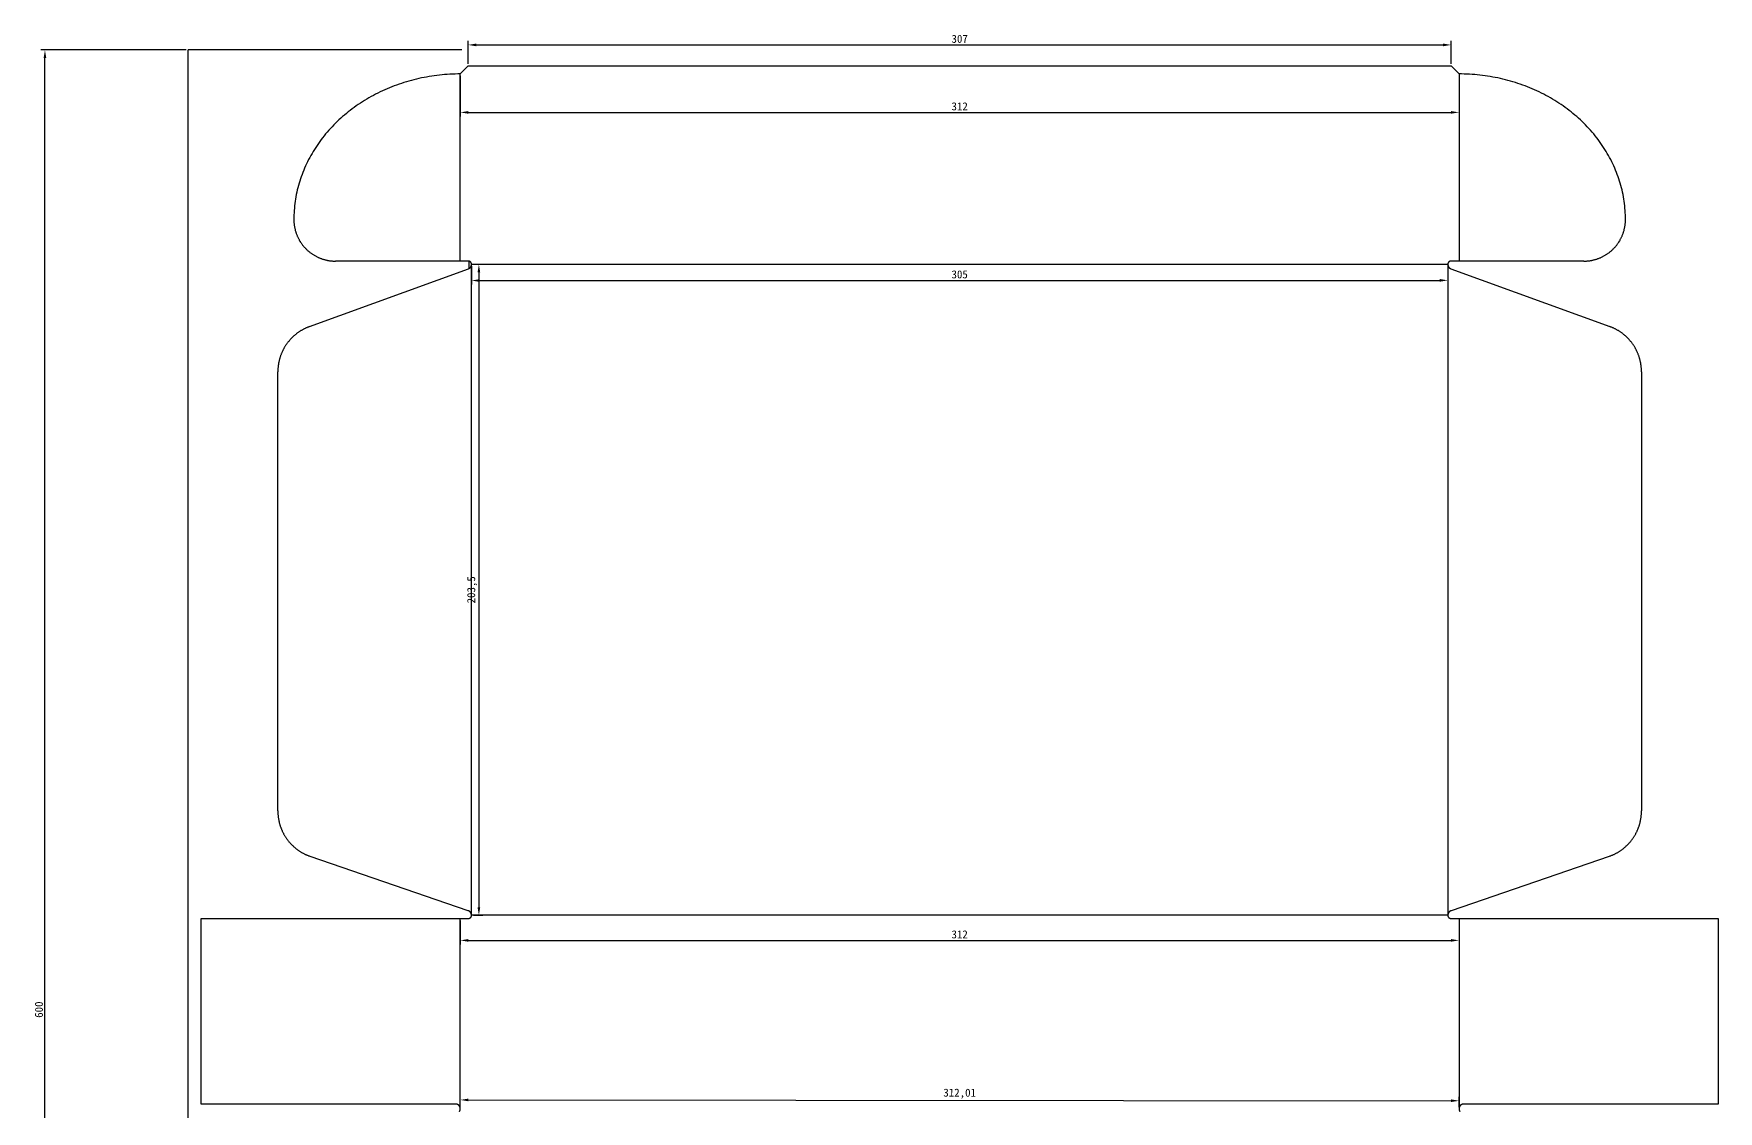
# Model space of a CAD drawing. Header units: millimetres. Extents: x -1 to 611, y -51 to 665.
# Drawn here: x 29 to 555, y 328 to 665 of the extents above; entities that cross this region are included whole.
import ezdxf

# ---------------------------------------------------------------- set-up
doc = ezdxf.new("R2010")
doc.units = ezdxf.units.MM
doc.layers.add('cuts', color=5, linetype='Continuous')
doc.layers.add('folds', color=1, linetype='Continuous')
doc.dimstyles.get("Standard").update_dxf_attribs({"dimtxt": 2.5, "dimasz": 2.5, "dimexe": 1.25, "dimexo": 0.625, "dimtad": 1, "dimcen": 2.5, "dimazin": 3, "dimtfac": 1, "dimtmove": 0, "dimatfit": 3, "dimarcsym": 0})

# ---------------------------------------------------------------- blocks, each defined once
blk = doc.blocks.new('traditional')
at = {"layer": 'cuts'}
for p, q in [((132, 592.5), (134.5, 595)), ((134.5, 595), (441.5, 595)), ((441.5, 595), (444, 592.5)), ((132, 592.5), (132, 592.5)), ((84.87, 513.52), (134.51, 531.59)), ((132, 534), (93, 534)), ((134.5, 534), (132, 534)), ((441.49, 531.59), (491.13, 513.52)), ((444, 534), (441.5, 534)), ((483, 534), (444, 534)), ((75, 362.1), (75, 499.43)), ((501, 499.43), (501, 362.1)), ((134.49, 330.92), (85.12, 347.92)), ((490.88, 347.92), (441.51, 330.92)), ((51, 270.5), (51, 328.5)), ((51, 328.5), (132, 328.5)), ((132, 328.5), (134.5, 328.5)), ((441.5, 328.5), (444, 328.5)), ((444, 328.5), (525, 328.5)), ((525, 328.5), (525, 270.5)), ((129, 270.5), (51, 270.5)), ((130.5, 270.5), (129, 270.5)), ((447, 270.5), (445.5, 270.5)), ((525, 270.5), (447, 270.5))]:
    blk.add_line(p, q, dxfattribs=at)
for points in [[(132, 592.5), (131.18, 592.49), (130.37, 592.48), (129.55, 592.45), (128.73, 592.41), (127.92, 592.36), (127.11, 592.3), (126.29, 592.23), (125.48, 592.14), (124.67, 592.05), (123.87, 591.94), (123.06, 591.82), (122.26, 591.69), (121.46, 591.55), (120.66, 591.4), (119.86, 591.24), (119.07, 591.07), (118.28, 590.89), (117.49, 590.69), (116.71, 590.49), (115.93, 590.27), (115.16, 590.05), (114.39, 589.81), (113.62, 589.56), (112.86, 589.3), (112.1, 589.04), (111.35, 588.76), (110.6, 588.47), (109.86, 588.17), (109.12, 587.86), (108.39, 587.54), (107.67, 587.21), (106.95, 586.87), (106.24, 586.52), (105.53, 586.16), (104.83, 585.8), (104.14, 585.42), (103.45, 585.03), (102.77, 584.63), (102.1, 584.23), (101.44, 583.81), (100.78, 583.39), (100.13, 582.95), (99.49, 582.51), (98.85, 582.06), (98.23, 581.6), (97.61, 581.13), (97, 580.65), (96.4, 580.17), (95.81, 579.67), (95.23, 579.17), (94.66, 578.66), (94.09, 578.15), (93.54, 577.62), (92.99, 577.09), (92.46, 576.55), (91.93, 576), (91.42, 575.45), (90.91, 574.89), (90.42, 574.32), (89.93, 573.74), (89.46, 573.16), (88.99, 572.57), (88.54, 571.98), (88.09, 571.38), (87.66, 570.77), (87.24, 570.16), (86.83, 569.54), (86.43, 568.92), (86.04, 568.29), (85.67, 567.66), (85.3, 567.02), (84.95, 566.37), (84.61, 565.72), (84.28, 565.07), (83.96, 564.41), (83.65, 563.75), (83.36, 563.08), (83.07, 562.41), (82.8, 561.74), (82.55, 561.06), (82.3, 560.38), (82.06, 559.69), (81.84, 559.01), (81.63, 558.32), (81.44, 557.62), (81.25, 556.93), (81.08, 556.23), (80.92, 555.53), (80.77, 554.82), (80.64, 554.12), (80.52, 553.41), (80.41, 552.7), (80.31, 551.99), (80.23, 551.28), (80.16, 550.57), (80.1, 549.86), (80.06, 549.14), (80.03, 548.43), (80.01, 547.71), (80, 547)], [(496, 547), (495.99, 547.71), (495.97, 548.43), (495.94, 549.14), (495.9, 549.86), (495.84, 550.57), (495.77, 551.28), (495.69, 551.99), (495.59, 552.7), (495.48, 553.41), (495.36, 554.12), (495.23, 554.82), (495.08, 555.53), (494.92, 556.23), (494.75, 556.93), (494.56, 557.62), (494.37, 558.32), (494.16, 559.01), (493.94, 559.69), (493.7, 560.38), (493.45, 561.06), (493.2, 561.74), (492.93, 562.41), (492.64, 563.08), (492.35, 563.75), (492.04, 564.41), (491.72, 565.07), (491.39, 565.72), (491.05, 566.37), (490.7, 567.02), (490.33, 567.66), (489.96, 568.29), (489.57, 568.92), (489.17, 569.54), (488.76, 570.16), (488.34, 570.77), (487.91, 571.38), (487.46, 571.98), (487.01, 572.57), (486.54, 573.16), (486.07, 573.74), (485.58, 574.32), (485.09, 574.89), (484.58, 575.45), (484.07, 576), (483.54, 576.55), (483.01, 577.09), (482.46, 577.62), (481.91, 578.15), (481.34, 578.66), (480.77, 579.17), (480.19, 579.67), (479.6, 580.17), (479, 580.65), (478.39, 581.13), (477.77, 581.6), (477.15, 582.06), (476.51, 582.51), (475.87, 582.95), (475.22, 583.39), (474.56, 583.81), (473.9, 584.23), (473.23, 584.63), (472.55, 585.03), (471.86, 585.42), (471.17, 585.8), (470.47, 586.16), (469.76, 586.52), (469.05, 586.87), (468.33, 587.21), (467.61, 587.54), (466.88, 587.86), (466.14, 588.17), (465.4, 588.47), (464.65, 588.76), (463.9, 589.04), (463.14, 589.3), (462.38, 589.56), (461.61, 589.81), (460.84, 590.05), (460.07, 590.27), (459.29, 590.49), (458.51, 590.69), (457.72, 590.89), (456.93, 591.07), (456.14, 591.24), (455.34, 591.4), (454.54, 591.55), (453.74, 591.69), (452.94, 591.82), (452.13, 591.94), (451.33, 592.05), (450.52, 592.14), (449.71, 592.23), (448.89, 592.3), (448.08, 592.36), (447.27, 592.41), (446.45, 592.45), (445.63, 592.48), (444.82, 592.49), (444, 592.5)], [(80, 547), (80, 546.8), (80.01, 546.59), (80.01, 546.39), (80.03, 546.18), (80.04, 545.98), (80.06, 545.78), (80.08, 545.57), (80.1, 545.37), (80.13, 545.17), (80.16, 544.97), (80.19, 544.76), (80.23, 544.56), (80.27, 544.36), (80.31, 544.16), (80.36, 543.97), (80.41, 543.77), (80.46, 543.57), (80.52, 543.37), (80.57, 543.18), (80.64, 542.98), (80.7, 542.79), (80.77, 542.6), (80.84, 542.4), (80.91, 542.21), (80.99, 542.03), (81.07, 541.84), (81.15, 541.65), (81.24, 541.46), (81.33, 541.28), (81.42, 541.1), (81.51, 540.92), (81.61, 540.74), (81.71, 540.56), (81.81, 540.38), (81.92, 540.21), (82.02, 540.03), (82.13, 539.86), (82.25, 539.69), (82.36, 539.52), (82.48, 539.36), (82.6, 539.19), (82.73, 539.03), (82.85, 538.87), (82.98, 538.71), (83.11, 538.56), (83.25, 538.4), (83.38, 538.25), (83.52, 538.1), (83.66, 537.95), (83.81, 537.81), (83.95, 537.66), (84.1, 537.52), (84.25, 537.38), (84.4, 537.25), (84.56, 537.11), (84.71, 536.98), (84.87, 536.85), (85.03, 536.73), (85.19, 536.6), (85.36, 536.48), (85.52, 536.36), (85.69, 536.25), (85.86, 536.13), (86.03, 536.02), (86.21, 535.92), (86.38, 535.81), (86.56, 535.71), (86.74, 535.61), (86.92, 535.51), (87.1, 535.42), (87.28, 535.33), (87.46, 535.24), (87.65, 535.15), (87.84, 535.07), (88.03, 534.99), (88.21, 534.91), (88.4, 534.84), (88.6, 534.77), (88.79, 534.7), (88.98, 534.64), (89.18, 534.57), (89.37, 534.52), (89.57, 534.46), (89.77, 534.41), (89.97, 534.36), (90.16, 534.31), (90.36, 534.27), (90.56, 534.23), (90.76, 534.19), (90.97, 534.16), (91.17, 534.13), (91.37, 534.1), (91.57, 534.08), (91.78, 534.06), (91.98, 534.04), (92.18, 534.03), (92.39, 534.01), (92.59, 534.01), (92.8, 534), (93, 534)], [(483, 534), (483.2, 534), (483.41, 534.01), (483.61, 534.01), (483.82, 534.03), (484.02, 534.04), (484.22, 534.06), (484.43, 534.08), (484.63, 534.1), (484.83, 534.13), (485.03, 534.16), (485.24, 534.19), (485.44, 534.23), (485.64, 534.27), (485.84, 534.31), (486.03, 534.36), (486.23, 534.41), (486.43, 534.46), (486.63, 534.52), (486.82, 534.57), (487.02, 534.64), (487.21, 534.7), (487.4, 534.77), (487.6, 534.84), (487.79, 534.91), (487.97, 534.99), (488.16, 535.07), (488.35, 535.15), (488.54, 535.24), (488.72, 535.33), (488.9, 535.42), (489.08, 535.51), (489.26, 535.61), (489.44, 535.71), (489.62, 535.81), (489.79, 535.92), (489.97, 536.02), (490.14, 536.13), (490.31, 536.25), (490.48, 536.36), (490.64, 536.48), (490.81, 536.6), (490.97, 536.73), (491.13, 536.85), (491.29, 536.98), (491.44, 537.11), (491.6, 537.25), (491.75, 537.38), (491.9, 537.52), (492.05, 537.66), (492.19, 537.81), (492.34, 537.95), (492.48, 538.1), (492.62, 538.25), (492.75, 538.4), (492.89, 538.56), (493.02, 538.71), (493.15, 538.87), (493.27, 539.03), (493.4, 539.19), (493.52, 539.36), (493.64, 539.52), (493.75, 539.69), (493.87, 539.86), (493.98, 540.03), (494.08, 540.21), (494.19, 540.38), (494.29, 540.56), (494.39, 540.74), (494.49, 540.92), (494.58, 541.1), (494.67, 541.28), (494.76, 541.46), (494.85, 541.65), (494.93, 541.84), (495.01, 542.03), (495.09, 542.21), (495.16, 542.4), (495.23, 542.6), (495.3, 542.79), (495.36, 542.98), (495.43, 543.18), (495.48, 543.37), (495.54, 543.57), (495.59, 543.77), (495.64, 543.97), (495.69, 544.16), (495.73, 544.36), (495.77, 544.56), (495.81, 544.76), (495.84, 544.97), (495.87, 545.17), (495.9, 545.37), (495.92, 545.57), (495.94, 545.78), (495.96, 545.98), (495.97, 546.18), (495.99, 546.39), (495.99, 546.59), (496, 546.8), (496, 547)], [(135.5, 533), (135.5, 533.02), (135.5, 533.03), (135.5, 533.05), (135.5, 533.06), (135.5, 533.08), (135.5, 533.09), (135.49, 533.11), (135.49, 533.13), (135.49, 533.14), (135.49, 533.16), (135.49, 533.17), (135.48, 533.19), (135.48, 533.2), (135.48, 533.22), (135.47, 533.23), (135.47, 533.25), (135.46, 533.26), (135.46, 533.28), (135.46, 533.29), (135.45, 533.31), (135.45, 533.32), (135.44, 533.34), (135.44, 533.35), (135.43, 533.37), (135.42, 533.38), (135.42, 533.4), (135.41, 533.41), (135.4, 533.43), (135.4, 533.44), (135.39, 533.45), (135.38, 533.47), (135.38, 533.48), (135.37, 533.5), (135.36, 533.51), (135.35, 533.52), (135.34, 533.54), (135.34, 533.55), (135.33, 533.56), (135.32, 533.58), (135.31, 533.59), (135.3, 533.6), (135.29, 533.61), (135.28, 533.63), (135.27, 533.64), (135.26, 533.65), (135.25, 533.66), (135.24, 533.67), (135.23, 533.68), (135.22, 533.7), (135.21, 533.71), (135.2, 533.72), (135.18, 533.73), (135.17, 533.74), (135.16, 533.75), (135.15, 533.76), (135.14, 533.77), (135.13, 533.78), (135.11, 533.79), (135.1, 533.8), (135.09, 533.81), (135.08, 533.82), (135.06, 533.83), (135.05, 533.84), (135.04, 533.84), (135.02, 533.85), (135.01, 533.86), (135, 533.87), (134.98, 533.88), (134.97, 533.88), (134.95, 533.89), (134.94, 533.9), (134.93, 533.9), (134.91, 533.91), (134.9, 533.92), (134.88, 533.92), (134.87, 533.93), (134.85, 533.94), (134.84, 533.94), (134.82, 533.95), (134.81, 533.95), (134.79, 533.96), (134.78, 533.96), (134.76, 533.96), (134.75, 533.97), (134.73, 533.97), (134.72, 533.98), (134.7, 533.98), (134.69, 533.98), (134.67, 533.99), (134.66, 533.99), (134.64, 533.99), (134.63, 533.99), (134.61, 533.99), (134.59, 534), (134.58, 534), (134.56, 534), (134.55, 534), (134.53, 534), (134.52, 534), (134.5, 534)], [(134.51, 531.59), (134.53, 531.6), (134.55, 531.6), (134.56, 531.61), (134.58, 531.62), (134.6, 531.62), (134.61, 531.63), (134.63, 531.64), (134.65, 531.65), (134.66, 531.66), (134.68, 531.66), (134.7, 531.67), (134.71, 531.68), (134.73, 531.69), (134.75, 531.7), (134.76, 531.71), (134.78, 531.72), (134.79, 531.73), (134.81, 531.74), (134.82, 531.75), (134.84, 531.76), (134.85, 531.77), (134.87, 531.78), (134.88, 531.79), (134.9, 531.8), (134.91, 531.81), (134.93, 531.82), (134.94, 531.83), (134.96, 531.84), (134.97, 531.86), (134.98, 531.87), (135, 531.88), (135.01, 531.89), (135.02, 531.9), (135.04, 531.92), (135.05, 531.93), (135.06, 531.94), (135.08, 531.96), (135.09, 531.97), (135.1, 531.98), (135.11, 532), (135.13, 532.01), (135.14, 532.02), (135.15, 532.04), (135.16, 532.05), (135.17, 532.07), (135.19, 532.08), (135.2, 532.1), (135.21, 532.11), (135.22, 532.12), (135.23, 532.14), (135.24, 532.15), (135.25, 532.17), (135.26, 532.19), (135.27, 532.2), (135.28, 532.22), (135.29, 532.23), (135.3, 532.25), (135.31, 532.26), (135.32, 532.28), (135.32, 532.3), (135.33, 532.31), (135.34, 532.33), (135.35, 532.34), (135.36, 532.36), (135.36, 532.38), (135.37, 532.39), (135.38, 532.41), (135.39, 532.43), (135.39, 532.45), (135.4, 532.46), (135.41, 532.48), (135.41, 532.5), (135.42, 532.51), (135.42, 532.53), (135.43, 532.55), (135.44, 532.57), (135.44, 532.58), (135.45, 532.6), (135.45, 532.62), (135.46, 532.64), (135.46, 532.65), (135.46, 532.67), (135.47, 532.69), (135.47, 532.71), (135.47, 532.73), (135.48, 532.74), (135.48, 532.76), (135.48, 532.78), (135.49, 532.8), (135.49, 532.82), (135.49, 532.84), (135.49, 532.85), (135.49, 532.87), (135.5, 532.89), (135.5, 532.91), (135.5, 532.93), (135.5, 532.95), (135.5, 532.96), (135.5, 532.98), (135.5, 533)], [(441.5, 534), (441.48, 534), (441.47, 534), (441.45, 534), (441.44, 534), (441.42, 534), (441.41, 534), (441.39, 533.99), (441.37, 533.99), (441.36, 533.99), (441.34, 533.99), (441.33, 533.99), (441.31, 533.98), (441.3, 533.98), (441.28, 533.98), (441.27, 533.97), (441.25, 533.97), (441.24, 533.96), (441.22, 533.96), (441.21, 533.96), (441.19, 533.95), (441.18, 533.95), (441.16, 533.94), (441.15, 533.94), (441.13, 533.93), (441.12, 533.92), (441.1, 533.92), (441.09, 533.91), (441.07, 533.9), (441.06, 533.9), (441.05, 533.89), (441.03, 533.88), (441.02, 533.88), (441, 533.87), (440.99, 533.86), (440.98, 533.85), (440.96, 533.84), (440.95, 533.84), (440.94, 533.83), (440.92, 533.82), (440.91, 533.81), (440.9, 533.8), (440.89, 533.79), (440.87, 533.78), (440.86, 533.77), (440.85, 533.76), (440.84, 533.75), (440.83, 533.74), (440.82, 533.73), (440.8, 533.72), (440.79, 533.71), (440.78, 533.7), (440.77, 533.68), (440.76, 533.67), (440.75, 533.66), (440.74, 533.65), (440.73, 533.64), (440.72, 533.63), (440.71, 533.61), (440.7, 533.6), (440.69, 533.59), (440.68, 533.58), (440.67, 533.56), (440.66, 533.55), (440.66, 533.54), (440.65, 533.52), (440.64, 533.51), (440.63, 533.5), (440.62, 533.48), (440.62, 533.47), (440.61, 533.45), (440.6, 533.44), (440.6, 533.43), (440.59, 533.41), (440.58, 533.4), (440.58, 533.38), (440.57, 533.37), (440.56, 533.35), (440.56, 533.34), (440.55, 533.32), (440.55, 533.31), (440.54, 533.29), (440.54, 533.28), (440.54, 533.26), (440.53, 533.25), (440.53, 533.23), (440.52, 533.22), (440.52, 533.2), (440.52, 533.19), (440.51, 533.17), (440.51, 533.16), (440.51, 533.14), (440.51, 533.13), (440.51, 533.11), (440.5, 533.09), (440.5, 533.08), (440.5, 533.06), (440.5, 533.05), (440.5, 533.03), (440.5, 533.02), (440.5, 533)], [(440.5, 533), (440.5, 532.98), (440.5, 532.96), (440.5, 532.95), (440.5, 532.93), (440.5, 532.91), (440.5, 532.89), (440.51, 532.87), (440.51, 532.85), (440.51, 532.84), (440.51, 532.82), (440.51, 532.8), (440.52, 532.78), (440.52, 532.76), (440.52, 532.74), (440.53, 532.73), (440.53, 532.71), (440.53, 532.69), (440.54, 532.67), (440.54, 532.65), (440.54, 532.64), (440.55, 532.62), (440.55, 532.6), (440.56, 532.58), (440.56, 532.57), (440.57, 532.55), (440.58, 532.53), (440.58, 532.51), (440.59, 532.5), (440.59, 532.48), (440.6, 532.46), (440.61, 532.45), (440.61, 532.43), (440.62, 532.41), (440.63, 532.39), (440.64, 532.38), (440.64, 532.36), (440.65, 532.34), (440.66, 532.33), (440.67, 532.31), (440.68, 532.3), (440.68, 532.28), (440.69, 532.26), (440.7, 532.25), (440.71, 532.23), (440.72, 532.22), (440.73, 532.2), (440.74, 532.19), (440.75, 532.17), (440.76, 532.15), (440.77, 532.14), (440.78, 532.12), (440.79, 532.11), (440.8, 532.1), (440.81, 532.08), (440.83, 532.07), (440.84, 532.05), (440.85, 532.04), (440.86, 532.02), (440.87, 532.01), (440.89, 532), (440.9, 531.98), (440.91, 531.97), (440.92, 531.96), (440.94, 531.94), (440.95, 531.93), (440.96, 531.92), (440.98, 531.9), (440.99, 531.89), (441, 531.88), (441.02, 531.87), (441.03, 531.86), (441.04, 531.84), (441.06, 531.83), (441.07, 531.82), (441.09, 531.81), (441.1, 531.8), (441.12, 531.79), (441.13, 531.78), (441.15, 531.77), (441.16, 531.76), (441.18, 531.75), (441.19, 531.74), (441.21, 531.73), (441.22, 531.72), (441.24, 531.71), (441.25, 531.7), (441.27, 531.69), (441.29, 531.68), (441.3, 531.67), (441.32, 531.66), (441.34, 531.66), (441.35, 531.65), (441.37, 531.64), (441.39, 531.63), (441.4, 531.62), (441.42, 531.62), (441.44, 531.61), (441.45, 531.6), (441.47, 531.6), (441.49, 531.59)], [(84.87, 513.52), (84.7, 513.46), (84.53, 513.39), (84.36, 513.32), (84.19, 513.25), (84.02, 513.18), (83.85, 513.11), (83.68, 513.03), (83.52, 512.95), (83.35, 512.87), (83.19, 512.79), (83.03, 512.71), (82.87, 512.62), (82.7, 512.53), (82.55, 512.44), (82.39, 512.35), (82.23, 512.26), (82.07, 512.16), (81.92, 512.06), (81.76, 511.96), (81.61, 511.86), (81.46, 511.76), (81.31, 511.65), (81.16, 511.55), (81.01, 511.44), (80.87, 511.33), (80.72, 511.21), (80.58, 511.1), (80.44, 510.98), (80.3, 510.87), (80.16, 510.75), (80.02, 510.63), (79.89, 510.5), (79.75, 510.38), (79.62, 510.25), (79.49, 510.13), (79.36, 510), (79.23, 509.87), (79.1, 509.73), (78.98, 509.6), (78.85, 509.46), (78.73, 509.33), (78.61, 509.19), (78.49, 509.05), (78.38, 508.91), (78.26, 508.76), (78.15, 508.62), (78.04, 508.47), (77.93, 508.33), (77.82, 508.18), (77.71, 508.03), (77.61, 507.88), (77.51, 507.73), (77.41, 507.57), (77.31, 507.42), (77.21, 507.26), (77.12, 507.11), (77.02, 506.95), (76.93, 506.79), (76.84, 506.63), (76.76, 506.47), (76.67, 506.31), (76.59, 506.14), (76.51, 505.98), (76.43, 505.81), (76.35, 505.65), (76.28, 505.48), (76.2, 505.31), (76.13, 505.14), (76.06, 504.97), (76, 504.8), (75.93, 504.63), (75.87, 504.46), (75.81, 504.29), (75.75, 504.11), (75.69, 503.94), (75.64, 503.76), (75.59, 503.59), (75.54, 503.41), (75.49, 503.23), (75.45, 503.06), (75.4, 502.88), (75.36, 502.7), (75.32, 502.52), (75.29, 502.34), (75.25, 502.16), (75.22, 501.98), (75.19, 501.8), (75.16, 501.62), (75.14, 501.44), (75.11, 501.25), (75.09, 501.07), (75.07, 500.89), (75.05, 500.71), (75.04, 500.52), (75.03, 500.34), (75.02, 500.16), (75.01, 499.98), (75, 499.79), (75, 499.61), (75, 499.43)], [(501, 499.43), (501, 499.61), (501, 499.79), (500.99, 499.98), (500.98, 500.16), (500.97, 500.34), (500.96, 500.52), (500.95, 500.71), (500.93, 500.89), (500.91, 501.07), (500.89, 501.25), (500.86, 501.44), (500.84, 501.62), (500.81, 501.8), (500.78, 501.98), (500.75, 502.16), (500.71, 502.34), (500.68, 502.52), (500.64, 502.7), (500.6, 502.88), (500.55, 503.06), (500.51, 503.23), (500.46, 503.41), (500.41, 503.59), (500.36, 503.76), (500.31, 503.94), (500.25, 504.11), (500.19, 504.29), (500.13, 504.46), (500.07, 504.63), (500, 504.8), (499.94, 504.97), (499.87, 505.14), (499.8, 505.31), (499.72, 505.48), (499.65, 505.65), (499.57, 505.81), (499.49, 505.98), (499.41, 506.14), (499.33, 506.31), (499.24, 506.47), (499.16, 506.63), (499.07, 506.79), (498.98, 506.95), (498.88, 507.11), (498.79, 507.26), (498.69, 507.42), (498.59, 507.57), (498.49, 507.73), (498.39, 507.88), (498.29, 508.03), (498.18, 508.18), (498.07, 508.33), (497.96, 508.47), (497.85, 508.62), (497.74, 508.76), (497.62, 508.91), (497.51, 509.05), (497.39, 509.19), (497.27, 509.33), (497.15, 509.46), (497.02, 509.6), (496.9, 509.73), (496.77, 509.87), (496.64, 510), (496.51, 510.13), (496.38, 510.25), (496.25, 510.38), (496.11, 510.5), (495.98, 510.63), (495.84, 510.75), (495.7, 510.87), (495.56, 510.98), (495.42, 511.1), (495.28, 511.21), (495.13, 511.33), (494.99, 511.44), (494.84, 511.55), (494.69, 511.65), (494.54, 511.76), (494.39, 511.86), (494.24, 511.96), (494.08, 512.06), (493.93, 512.16), (493.77, 512.26), (493.61, 512.35), (493.45, 512.44), (493.3, 512.53), (493.13, 512.62), (492.97, 512.71), (492.81, 512.79), (492.65, 512.87), (492.48, 512.95), (492.32, 513.03), (492.15, 513.11), (491.98, 513.18), (491.81, 513.25), (491.64, 513.32), (491.47, 513.39), (491.3, 513.46), (491.13, 513.52)], [(75, 362.1), (75, 361.92), (75, 361.73), (75.01, 361.54), (75.02, 361.36), (75.03, 361.17), (75.04, 360.99), (75.06, 360.8), (75.07, 360.62), (75.09, 360.43), (75.12, 360.25), (75.14, 360.06), (75.17, 359.88), (75.19, 359.7), (75.23, 359.51), (75.26, 359.33), (75.29, 359.15), (75.33, 358.96), (75.37, 358.78), (75.41, 358.6), (75.46, 358.42), (75.51, 358.24), (75.55, 358.06), (75.61, 357.88), (75.66, 357.71), (75.71, 357.53), (75.77, 357.35), (75.83, 357.18), (75.89, 357), (75.96, 356.83), (76.02, 356.65), (76.09, 356.48), (76.16, 356.31), (76.24, 356.14), (76.31, 355.97), (76.39, 355.8), (76.47, 355.63), (76.55, 355.46), (76.63, 355.3), (76.72, 355.13), (76.81, 354.97), (76.89, 354.8), (76.99, 354.64), (77.08, 354.48), (77.17, 354.32), (77.27, 354.16), (77.37, 354.01), (77.47, 353.85), (77.58, 353.7), (77.68, 353.54), (77.79, 353.39), (77.9, 353.24), (78.01, 353.09), (78.12, 352.94), (78.23, 352.8), (78.35, 352.65), (78.47, 352.51), (78.59, 352.37), (78.71, 352.22), (78.83, 352.09), (78.96, 351.95), (79.09, 351.81), (79.21, 351.68), (79.34, 351.54), (79.48, 351.41), (79.61, 351.28), (79.74, 351.16), (79.88, 351.03), (80.02, 350.91), (80.16, 350.78), (80.3, 350.66), (80.44, 350.54), (80.58, 350.42), (80.73, 350.31), (80.88, 350.19), (81.03, 350.08), (81.17, 349.97), (81.33, 349.86), (81.48, 349.76), (81.63, 349.65), (81.79, 349.55), (81.94, 349.45), (82.1, 349.35), (82.26, 349.25), (82.42, 349.16), (82.58, 349.07), (82.74, 348.97), (82.9, 348.89), (83.07, 348.8), (83.23, 348.71), (83.4, 348.63), (83.57, 348.55), (83.74, 348.47), (83.91, 348.39), (84.08, 348.32), (84.25, 348.25), (84.42, 348.18), (84.59, 348.11), (84.77, 348.04), (84.94, 347.98), (85.12, 347.92)], [(490.88, 347.92), (491.06, 347.98), (491.23, 348.04), (491.41, 348.11), (491.58, 348.18), (491.75, 348.25), (491.92, 348.32), (492.09, 348.39), (492.26, 348.47), (492.43, 348.55), (492.6, 348.63), (492.77, 348.71), (492.93, 348.8), (493.1, 348.89), (493.26, 348.97), (493.42, 349.07), (493.58, 349.16), (493.74, 349.25), (493.9, 349.35), (494.06, 349.45), (494.21, 349.55), (494.37, 349.65), (494.52, 349.76), (494.67, 349.86), (494.83, 349.97), (494.97, 350.08), (495.12, 350.19), (495.27, 350.31), (495.42, 350.42), (495.56, 350.54), (495.7, 350.66), (495.84, 350.78), (495.98, 350.91), (496.12, 351.03), (496.26, 351.16), (496.39, 351.28), (496.52, 351.41), (496.66, 351.54), (496.79, 351.68), (496.91, 351.81), (497.04, 351.95), (497.17, 352.09), (497.29, 352.22), (497.41, 352.37), (497.53, 352.51), (497.65, 352.65), (497.77, 352.8), (497.88, 352.94), (497.99, 353.09), (498.1, 353.24), (498.21, 353.39), (498.32, 353.54), (498.42, 353.7), (498.53, 353.85), (498.63, 354.01), (498.73, 354.16), (498.83, 354.32), (498.92, 354.48), (499.01, 354.64), (499.11, 354.8), (499.19, 354.97), (499.28, 355.13), (499.37, 355.3), (499.45, 355.46), (499.53, 355.63), (499.61, 355.8), (499.69, 355.97), (499.76, 356.14), (499.84, 356.31), (499.91, 356.48), (499.98, 356.65), (500.04, 356.83), (500.11, 357), (500.17, 357.18), (500.23, 357.35), (500.29, 357.53), (500.34, 357.71), (500.39, 357.88), (500.45, 358.06), (500.49, 358.24), (500.54, 358.42), (500.59, 358.6), (500.63, 358.78), (500.67, 358.96), (500.71, 359.15), (500.74, 359.33), (500.77, 359.51), (500.81, 359.7), (500.83, 359.88), (500.86, 360.06), (500.88, 360.25), (500.91, 360.43), (500.93, 360.62), (500.94, 360.8), (500.96, 360.99), (500.97, 361.17), (500.98, 361.36), (500.99, 361.54), (501, 361.73), (501, 361.92), (501, 362.1)], [(135.5, 329.5), (135.5, 329.52), (135.5, 329.54), (135.5, 329.56), (135.5, 329.57), (135.5, 329.59), (135.5, 329.61), (135.49, 329.63), (135.49, 329.65), (135.49, 329.67), (135.49, 329.69), (135.49, 329.7), (135.48, 329.72), (135.48, 329.74), (135.48, 329.76), (135.47, 329.78), (135.47, 329.8), (135.47, 329.81), (135.46, 329.83), (135.46, 329.85), (135.45, 329.87), (135.45, 329.89), (135.44, 329.9), (135.44, 329.92), (135.43, 329.94), (135.43, 329.96), (135.42, 329.97), (135.42, 329.99), (135.41, 330.01), (135.4, 330.03), (135.4, 330.04), (135.39, 330.06), (135.38, 330.08), (135.38, 330.1), (135.37, 330.11), (135.36, 330.13), (135.35, 330.15), (135.35, 330.16), (135.34, 330.18), (135.33, 330.2), (135.32, 330.21), (135.31, 330.23), (135.3, 330.25), (135.29, 330.26), (135.28, 330.28), (135.27, 330.29), (135.26, 330.31), (135.25, 330.33), (135.24, 330.34), (135.23, 330.36), (135.22, 330.37), (135.21, 330.39), (135.2, 330.4), (135.19, 330.42), (135.18, 330.43), (135.16, 330.44), (135.15, 330.46), (135.14, 330.47), (135.13, 330.49), (135.12, 330.5), (135.1, 330.52), (135.09, 330.53), (135.08, 330.54), (135.07, 330.56), (135.05, 330.57), (135.04, 330.58), (135.03, 330.59), (135.01, 330.61), (135, 330.62), (134.98, 330.63), (134.97, 330.64), (134.96, 330.66), (134.94, 330.67), (134.93, 330.68), (134.91, 330.69), (134.9, 330.7), (134.88, 330.71), (134.87, 330.72), (134.85, 330.73), (134.84, 330.74), (134.82, 330.76), (134.81, 330.77), (134.79, 330.78), (134.77, 330.78), (134.76, 330.79), (134.74, 330.8), (134.73, 330.81), (134.71, 330.82), (134.69, 330.83), (134.68, 330.84), (134.66, 330.85), (134.64, 330.86), (134.63, 330.86), (134.61, 330.87), (134.59, 330.88), (134.58, 330.89), (134.56, 330.89), (134.54, 330.9), (134.52, 330.91), (134.51, 330.91), (134.49, 330.92)], [(134.5, 328.5), (134.52, 328.5), (134.53, 328.5), (134.55, 328.5), (134.56, 328.5), (134.58, 328.5), (134.59, 328.5), (134.61, 328.51), (134.63, 328.51), (134.64, 328.51), (134.66, 328.51), (134.67, 328.51), (134.69, 328.52), (134.7, 328.52), (134.72, 328.52), (134.73, 328.53), (134.75, 328.53), (134.76, 328.54), (134.78, 328.54), (134.79, 328.54), (134.81, 328.55), (134.82, 328.55), (134.84, 328.56), (134.85, 328.56), (134.87, 328.57), (134.88, 328.58), (134.9, 328.58), (134.91, 328.59), (134.93, 328.6), (134.94, 328.6), (134.95, 328.61), (134.97, 328.62), (134.98, 328.62), (135, 328.63), (135.01, 328.64), (135.02, 328.65), (135.04, 328.66), (135.05, 328.66), (135.06, 328.67), (135.08, 328.68), (135.09, 328.69), (135.1, 328.7), (135.11, 328.71), (135.13, 328.72), (135.14, 328.73), (135.15, 328.74), (135.16, 328.75), (135.17, 328.76), (135.18, 328.77), (135.2, 328.78), (135.21, 328.79), (135.22, 328.8), (135.23, 328.82), (135.24, 328.83), (135.25, 328.84), (135.26, 328.85), (135.27, 328.86), (135.28, 328.87), (135.29, 328.89), (135.3, 328.9), (135.31, 328.91), (135.32, 328.92), (135.33, 328.94), (135.34, 328.95), (135.34, 328.96), (135.35, 328.98), (135.36, 328.99), (135.37, 329), (135.38, 329.02), (135.38, 329.03), (135.39, 329.05), (135.4, 329.06), (135.4, 329.07), (135.41, 329.09), (135.42, 329.1), (135.42, 329.12), (135.43, 329.13), (135.44, 329.15), (135.44, 329.16), (135.45, 329.18), (135.45, 329.19), (135.46, 329.21), (135.46, 329.22), (135.46, 329.24), (135.47, 329.25), (135.47, 329.27), (135.48, 329.28), (135.48, 329.3), (135.48, 329.31), (135.49, 329.33), (135.49, 329.34), (135.49, 329.36), (135.49, 329.37), (135.49, 329.39), (135.5, 329.41), (135.5, 329.42), (135.5, 329.44), (135.5, 329.45), (135.5, 329.47), (135.5, 329.48), (135.5, 329.5)], [(441.51, 330.92), (441.49, 330.91), (441.48, 330.91), (441.46, 330.9), (441.44, 330.89), (441.42, 330.89), (441.41, 330.88), (441.39, 330.87), (441.37, 330.86), (441.36, 330.86), (441.34, 330.85), (441.32, 330.84), (441.31, 330.83), (441.29, 330.82), (441.27, 330.81), (441.26, 330.8), (441.24, 330.79), (441.23, 330.78), (441.21, 330.78), (441.19, 330.77), (441.18, 330.76), (441.16, 330.74), (441.15, 330.73), (441.13, 330.72), (441.12, 330.71), (441.1, 330.7), (441.09, 330.69), (441.07, 330.68), (441.06, 330.67), (441.04, 330.66), (441.03, 330.64), (441.02, 330.63), (441, 330.62), (440.99, 330.61), (440.97, 330.59), (440.96, 330.58), (440.95, 330.57), (440.93, 330.56), (440.92, 330.54), (440.91, 330.53), (440.9, 330.52), (440.88, 330.5), (440.87, 330.49), (440.86, 330.47), (440.85, 330.46), (440.84, 330.44), (440.82, 330.43), (440.81, 330.42), (440.8, 330.4), (440.79, 330.39), (440.78, 330.37), (440.77, 330.36), (440.76, 330.34), (440.75, 330.33), (440.74, 330.31), (440.73, 330.29), (440.72, 330.28), (440.71, 330.26), (440.7, 330.25), (440.69, 330.23), (440.68, 330.21), (440.67, 330.2), (440.66, 330.18), (440.65, 330.16), (440.65, 330.15), (440.64, 330.13), (440.63, 330.11), (440.62, 330.1), (440.62, 330.08), (440.61, 330.06), (440.6, 330.04), (440.6, 330.03), (440.59, 330.01), (440.58, 329.99), (440.58, 329.97), (440.57, 329.96), (440.57, 329.94), (440.56, 329.92), (440.56, 329.9), (440.55, 329.89), (440.55, 329.87), (440.54, 329.85), (440.54, 329.83), (440.53, 329.81), (440.53, 329.8), (440.53, 329.78), (440.52, 329.76), (440.52, 329.74), (440.52, 329.72), (440.51, 329.7), (440.51, 329.69), (440.51, 329.67), (440.51, 329.65), (440.51, 329.63), (440.5, 329.61), (440.5, 329.59), (440.5, 329.57), (440.5, 329.56), (440.5, 329.54), (440.5, 329.52), (440.5, 329.5)], [(440.5, 329.5), (440.5, 329.48), (440.5, 329.47), (440.5, 329.45), (440.5, 329.44), (440.5, 329.42), (440.5, 329.41), (440.51, 329.39), (440.51, 329.37), (440.51, 329.36), (440.51, 329.34), (440.51, 329.33), (440.52, 329.31), (440.52, 329.3), (440.52, 329.28), (440.53, 329.27), (440.53, 329.25), (440.54, 329.24), (440.54, 329.22), (440.54, 329.21), (440.55, 329.19), (440.55, 329.18), (440.56, 329.16), (440.56, 329.15), (440.57, 329.13), (440.58, 329.12), (440.58, 329.1), (440.59, 329.09), (440.6, 329.07), (440.6, 329.06), (440.61, 329.05), (440.62, 329.03), (440.62, 329.02), (440.63, 329), (440.64, 328.99), (440.65, 328.98), (440.66, 328.96), (440.66, 328.95), (440.67, 328.94), (440.68, 328.92), (440.69, 328.91), (440.7, 328.9), (440.71, 328.89), (440.72, 328.87), (440.73, 328.86), (440.74, 328.85), (440.75, 328.84), (440.76, 328.83), (440.77, 328.82), (440.78, 328.8), (440.79, 328.79), (440.8, 328.78), (440.82, 328.77), (440.83, 328.76), (440.84, 328.75), (440.85, 328.74), (440.86, 328.73), (440.87, 328.72), (440.89, 328.71), (440.9, 328.7), (440.91, 328.69), (440.92, 328.68), (440.94, 328.67), (440.95, 328.66), (440.96, 328.66), (440.98, 328.65), (440.99, 328.64), (441, 328.63), (441.02, 328.62), (441.03, 328.62), (441.05, 328.61), (441.06, 328.6), (441.07, 328.6), (441.09, 328.59), (441.1, 328.58), (441.12, 328.58), (441.13, 328.57), (441.15, 328.56), (441.16, 328.56), (441.18, 328.55), (441.19, 328.55), (441.21, 328.54), (441.22, 328.54), (441.24, 328.54), (441.25, 328.53), (441.27, 328.53), (441.28, 328.52), (441.3, 328.52), (441.31, 328.52), (441.33, 328.51), (441.34, 328.51), (441.36, 328.51), (441.37, 328.51), (441.39, 328.51), (441.41, 328.5), (441.42, 328.5), (441.44, 328.5), (441.45, 328.5), (441.47, 328.5), (441.48, 328.5), (441.5, 328.5)], [(132, 269), (132, 269.02), (132, 269.05), (132, 269.07), (132, 269.09), (132, 269.12), (131.99, 269.14), (131.99, 269.16), (131.99, 269.19), (131.99, 269.21), (131.98, 269.23), (131.98, 269.26), (131.97, 269.28), (131.97, 269.3), (131.96, 269.33), (131.96, 269.35), (131.95, 269.37), (131.95, 269.4), (131.94, 269.42), (131.93, 269.44), (131.93, 269.46), (131.92, 269.49), (131.91, 269.51), (131.9, 269.53), (131.89, 269.55), (131.89, 269.57), (131.88, 269.6), (131.87, 269.62), (131.86, 269.64), (131.85, 269.66), (131.84, 269.68), (131.83, 269.7), (131.81, 269.72), (131.8, 269.74), (131.79, 269.76), (131.78, 269.78), (131.77, 269.8), (131.75, 269.82), (131.74, 269.84), (131.73, 269.86), (131.71, 269.88), (131.7, 269.9), (131.69, 269.92), (131.67, 269.94), (131.66, 269.96), (131.64, 269.97), (131.63, 269.99), (131.61, 270.01), (131.59, 270.03), (131.58, 270.04), (131.56, 270.06), (131.54, 270.08), (131.53, 270.09), (131.51, 270.11), (131.49, 270.13), (131.47, 270.14), (131.46, 270.16), (131.44, 270.17), (131.42, 270.19), (131.4, 270.2), (131.38, 270.21), (131.36, 270.23), (131.34, 270.24), (131.32, 270.25), (131.3, 270.27), (131.28, 270.28), (131.26, 270.29), (131.24, 270.3), (131.22, 270.31), (131.2, 270.33), (131.18, 270.34), (131.16, 270.35), (131.14, 270.36), (131.12, 270.37), (131.1, 270.38), (131.07, 270.39), (131.05, 270.39), (131.03, 270.4), (131.01, 270.41), (130.99, 270.42), (130.96, 270.43), (130.94, 270.43), (130.92, 270.44), (130.9, 270.45), (130.87, 270.45), (130.85, 270.46), (130.83, 270.46), (130.8, 270.47), (130.78, 270.47), (130.76, 270.48), (130.73, 270.48), (130.71, 270.49), (130.69, 270.49), (130.66, 270.49), (130.64, 270.49), (130.62, 270.5), (130.59, 270.5), (130.57, 270.5), (130.55, 270.5), (130.52, 270.5), (130.5, 270.5)], [(131.77, 268.2), (131.78, 268.22), (131.79, 268.24), (131.8, 268.26), (131.81, 268.28), (131.83, 268.3), (131.84, 268.32), (131.85, 268.34), (131.86, 268.36), (131.87, 268.38), (131.88, 268.4), (131.89, 268.43), (131.89, 268.45), (131.9, 268.47), (131.91, 268.49), (131.92, 268.51), (131.93, 268.54), (131.93, 268.56), (131.94, 268.58), (131.95, 268.6), (131.95, 268.63), (131.96, 268.65), (131.96, 268.67), (131.97, 268.7), (131.97, 268.72), (131.98, 268.74), (131.98, 268.77), (131.99, 268.79), (131.99, 268.81), (131.99, 268.84), (131.99, 268.86), (132, 268.88), (132, 268.91), (132, 268.93), (132, 268.95), (132, 268.98), (132, 269)], [(445.5, 270.5), (445.48, 270.5), (445.45, 270.5), (445.43, 270.5), (445.41, 270.5), (445.38, 270.5), (445.36, 270.49), (445.34, 270.49), (445.31, 270.49), (445.29, 270.49), (445.27, 270.48), (445.24, 270.48), (445.22, 270.47), (445.2, 270.47), (445.17, 270.46), (445.15, 270.46), (445.13, 270.45), (445.1, 270.45), (445.08, 270.44), (445.06, 270.43), (445.04, 270.43), (445.01, 270.42), (444.99, 270.41), (444.97, 270.4), (444.95, 270.39), (444.93, 270.39), (444.9, 270.38), (444.88, 270.37), (444.86, 270.36), (444.84, 270.35), (444.82, 270.34), (444.8, 270.33), (444.78, 270.31), (444.76, 270.3), (444.74, 270.29), (444.72, 270.28), (444.7, 270.27), (444.68, 270.25), (444.66, 270.24), (444.64, 270.23), (444.62, 270.21), (444.6, 270.2), (444.58, 270.19), (444.56, 270.17), (444.54, 270.16), (444.53, 270.14), (444.51, 270.13), (444.49, 270.11), (444.47, 270.09), (444.46, 270.08), (444.44, 270.06), (444.42, 270.04), (444.41, 270.03), (444.39, 270.01), (444.37, 269.99), (444.36, 269.97), (444.34, 269.96), (444.33, 269.94), (444.31, 269.92), (444.3, 269.9), (444.29, 269.88), (444.27, 269.86), (444.26, 269.84), (444.25, 269.82), (444.23, 269.8), (444.22, 269.78), (444.21, 269.76), (444.2, 269.74), (444.19, 269.72), (444.17, 269.7), (444.16, 269.68), (444.15, 269.66), (444.14, 269.64), (444.13, 269.62), (444.12, 269.6), (444.11, 269.57), (444.11, 269.55), (444.1, 269.53), (444.09, 269.51), (444.08, 269.49), (444.07, 269.46), (444.07, 269.44), (444.06, 269.42), (444.05, 269.4), (444.05, 269.37), (444.04, 269.35), (444.04, 269.33), (444.03, 269.3), (444.03, 269.28), (444.02, 269.26), (444.02, 269.23), (444.01, 269.21), (444.01, 269.19), (444.01, 269.16), (444.01, 269.14), (444, 269.12), (444, 269.09), (444, 269.07), (444, 269.05), (444, 269.02), (444, 269)], [(444, 269), (444, 268.98), (444, 268.95), (444, 268.93), (444, 268.91), (444, 268.88), (444.01, 268.86), (444.01, 268.84), (444.01, 268.81), (444.01, 268.79), (444.02, 268.77), (444.02, 268.74), (444.03, 268.72), (444.03, 268.7), (444.04, 268.67), (444.04, 268.65), (444.05, 268.63), (444.05, 268.6), (444.06, 268.58), (444.07, 268.56), (444.07, 268.54), (444.08, 268.51), (444.09, 268.49), (444.1, 268.47), (444.11, 268.45), (444.11, 268.43), (444.12, 268.4), (444.13, 268.38), (444.14, 268.36), (444.15, 268.34), (444.16, 268.32), (444.17, 268.3), (444.19, 268.28), (444.2, 268.26), (444.21, 268.24), (444.22, 268.22), (444.23, 268.2)]]:
    blk.add_lwpolyline(points, dxfattribs=at)
at = {"layer": 'folds'}
for p, q in [((132, 534), (132, 592.5)), ((444, 592.5), (444, 534)), ((135.5, 533), (440.5, 533)), ((135.5, 329.5), (135.5, 533)), ((440.5, 533), (440.5, 329.5)), ((132, 269), (132, 328.5)), ((440.5, 329.5), (135.5, 329.5)), ((444, 328.5), (444, 269))]:
    blk.add_line(p, q, dxfattribs=at)
blk.add_attdef('NAME', (0.5, -10.5), '', height=5)
blk = doc.blocks.new('*D4')
at = {"color": 0, "lineweight": -2, "transparency": 16777216}
for p, q in [((76.38, 660), (30.99, 660)), ((32.24, 62.5), (32.24, 657.5)), ((76.38, 60), (30.99, 60))]:
    blk.add_line(p, q, dxfattribs=at)
at = {"color": 0, "transparency": 16777216}
for points in [[(31.82, 657.5), (32.66, 657.5), (32.24, 660)], [(31.82, 62.5), (32.66, 62.5), (32.24, 60)]]:
    blk.add_solid(points, dxfattribs=at)
at = {"layer": 'Defpoints', "color": 0, "transparency": 16777216}
for p in [(32.24, 660), (77, 660), (77, 60)]:
    blk.add_point(p, dxfattribs=at)
at = {"color": 0, "transparency": 16777216, "insert": (30.36, 360), "char_height": 2.5, "attachment_point": 5, "rotation": 90}
blk.add_mtext('600', dxfattribs=at)
blk = doc.blocks.new('*D12')
at = {"color": 0, "lineweight": -2, "transparency": 16777216}
for p, q in [((162, 651.88), (162, 639.23)), ((474, 651.88), (474, 639.23)), ((164.5, 640.48), (471.5, 640.48))]:
    blk.add_line(p, q, dxfattribs=at)
at = {"color": 0, "transparency": 16777216}
for points in [[(164.5, 640.9), (164.5, 640.07), (162, 640.48)], [(471.5, 640.9), (471.5, 640.07), (474, 640.48)]]:
    blk.add_solid(points, dxfattribs=at)
at = {"layer": 'Defpoints', "color": 0, "transparency": 16777216}
for p in [(162, 652.5), (474, 652.5), (474, 640.48)]:
    blk.add_point(p, dxfattribs=at)
at = {"color": 0, "transparency": 16777216, "insert": (318, 642.36), "char_height": 2.5, "attachment_point": 5}
blk.add_mtext('312', dxfattribs=at)
blk = doc.blocks.new('*D13')
at = {"color": 0, "lineweight": -2, "transparency": 16777216}
for p, q in [((165.5, 592.38), (165.5, 586.68)), ((470.5, 592.42), (470.5, 586.73)), ((168, 587.93), (468, 587.98))]:
    blk.add_line(p, q, dxfattribs=at)
at = {"color": 0, "transparency": 16777216}
for points in [[(168, 588.35), (168, 587.52), (165.5, 587.93)], [(468, 588.4), (468, 587.56), (470.5, 587.98)]]:
    blk.add_solid(points, dxfattribs=at)
at = {"layer": 'Defpoints', "color": 0, "transparency": 16777216}
for p in [(165.5, 593), (470.5, 593.05), (470.5, 587.98)]:
    blk.add_point(p, dxfattribs=at)
at = {"color": 0, "transparency": 16777216, "insert": (318, 589.83), "char_height": 2.5, "attachment_point": 5, "rotation": 0.0088}
blk.add_mtext('305', dxfattribs=at)
blk = doc.blocks.new('*D14')
at = {"color": 0, "lineweight": -2, "transparency": 16777216}
for p, q in [((162, 387.88), (162, 380.4)), ((474, 387.88), (474, 380.4)), ((164.5, 381.65), (471.5, 381.65))]:
    blk.add_line(p, q, dxfattribs=at)
at = {"color": 0, "transparency": 16777216}
for points in [[(164.5, 382.07), (164.5, 381.23), (162, 381.65)], [(471.5, 382.07), (471.5, 381.23), (474, 381.65)]]:
    blk.add_solid(points, dxfattribs=at)
at = {"layer": 'Defpoints', "color": 0, "transparency": 16777216}
for p in [(162, 388.5), (474, 388.5), (474, 381.65)]:
    blk.add_point(p, dxfattribs=at)
at = {"color": 0, "transparency": 16777216, "insert": (318, 383.52), "char_height": 2.5, "attachment_point": 5}
blk.add_mtext('312', dxfattribs=at)
blk = doc.blocks.new('*D16')
at = {"color": 0, "lineweight": -2, "transparency": 16777216}
for p, q in [((161.99, 329.81), (161.99, 333.03)), ((164.49, 331.78), (471.5, 331.52)), ((474, 329.55), (474, 332.77))]:
    blk.add_line(p, q, dxfattribs=at)
at = {"color": 0, "transparency": 16777216}
for points in [[(164.49, 332.19), (164.49, 331.36), (161.99, 331.78)], [(471.5, 331.94), (471.5, 331.11), (474, 331.52)]]:
    blk.add_solid(points, dxfattribs=at)
at = {"layer": 'Defpoints', "color": 0, "transparency": 16777216}
for p in [(161.99, 329.19), (474, 331.52), (474, 328.93)]:
    blk.add_point(p, dxfattribs=at)
at = {"color": 0, "transparency": 16777216, "insert": (318, 333.73), "char_height": 2.5, "attachment_point": 5, "rotation": 359.9525}
blk.add_mtext('312,01', dxfattribs=at)
blk = doc.blocks.new('*D19')
at = {"color": 0, "lineweight": -2, "transparency": 16777216}
for p, q in [((164.5, 655.62), (164.5, 662.83)), ((167, 661.58), (469, 661.58)), ((471.5, 655.62), (471.5, 662.83))]:
    blk.add_line(p, q, dxfattribs=at)
at = {"color": 0, "transparency": 16777216}
for points in [[(167, 662), (167, 661.16), (164.5, 661.58)], [(469, 662), (469, 661.16), (471.5, 661.58)]]:
    blk.add_solid(points, dxfattribs=at)
at = {"layer": 'Defpoints', "color": 0, "transparency": 16777216}
for p in [(471.5, 661.58), (164.5, 655), (471.5, 655)]:
    blk.add_point(p, dxfattribs=at)
at = {"color": 0, "transparency": 16777216, "insert": (318, 663.46), "char_height": 2.5, "attachment_point": 5}
blk.add_mtext('307', dxfattribs=at)
blk = doc.blocks.new('*D21')
at = {"color": 0, "lineweight": -2, "transparency": 16777216}
for p, q in [((166.13, 593), (169.06, 593)), ((167.81, 590.5), (167.81, 392)), ((166.13, 389.5), (169.06, 389.5))]:
    blk.add_line(p, q, dxfattribs=at)
at = {"color": 0, "transparency": 16777216}
for points in [[(167.39, 590.5), (168.22, 590.5), (167.81, 593)], [(167.39, 392), (168.22, 392), (167.81, 389.5)]]:
    blk.add_solid(points, dxfattribs=at)
at = {"layer": 'Defpoints', "color": 0, "transparency": 16777216}
for p in [(165.5, 593), (165.5, 389.5), (167.81, 389.5)]:
    blk.add_point(p, dxfattribs=at)
at = {"color": 0, "transparency": 16777216, "insert": (165.72, 491.25), "char_height": 2.5, "attachment_point": 5, "rotation": 90}
blk.add_mtext('203,5', dxfattribs=at)

msp = doc.modelspace()

# ---------------------------------------------------------------- linework, layer by layer
for p, q in [((77, 60), (77, 660)), ((162.429, 660), (77, 660)), ((164.641, 593.99), (164.641, 591.644))]:
    msp.add_line(p, q)

# ---------------------------------------------------------------- block references
msp.add_blockref('traditional', (30, 60))

# ---------------------------------------------------------------- dimensions: what is measured, and where the dimension line sits
for base, p1, p2, picture, middle in [((471.5, 661.581), (164.5, 655), (471.5, 655), '*D19', (318, 663.456)), ((474, 640.485), (162, 652.5), (474, 652.5), '*D12', (318, 642.36)), ((474, 381.65), (162, 388.5), (474, 388.5), '*D14', (318, 383.525))]:
    dim = msp.add_linear_dim(base=base, p1=p1, p2=p2, dimstyle='Standard', override={"dimtxsty": 'Standard', "dimadec": 0, "dimazin": 0, "dimfxl": 1})
    dim.commit()
    dim.dimension.update_dxf_attribs({"geometry": picture, "text_midpoint": middle})
dim = msp.add_linear_dim(base=(32.24, 660), p1=(77, 60), p2=(77, 660), angle=90, dimstyle='Standard', override={"dimtxsty": 'Standard', "dimadec": 0, "dimazin": 0, "dimfxl": 1})
dim.commit()
dim.dimension.update_dxf_attribs({"geometry": '*D4', "text_midpoint": (30.365, 360)})
for p1, p2, distance, picture, middle in [((165.5, 593), (165.5, 389.5), 2.306, '*D21', (165.723, 491.25)), ((165.5, 593), (470.501, 593.047), -5.066, '*D13', (318.001, 589.832)), ((161.988, 329.188), (474.002, 328.929), 2.592, '*D16', (317.999, 333.734))]:
    dim = msp.add_aligned_dim(p1=p1, p2=p2, distance=distance, dimstyle='Standard', override={"dimtxsty": 'Standard', "dimadec": 0, "dimazin": 0, "dimfxl": 1})
    dim.commit()
    dim.dimension.update_dxf_attribs({"geometry": picture, "text_midpoint": middle})

doc.saveas('drawing.dxf')
